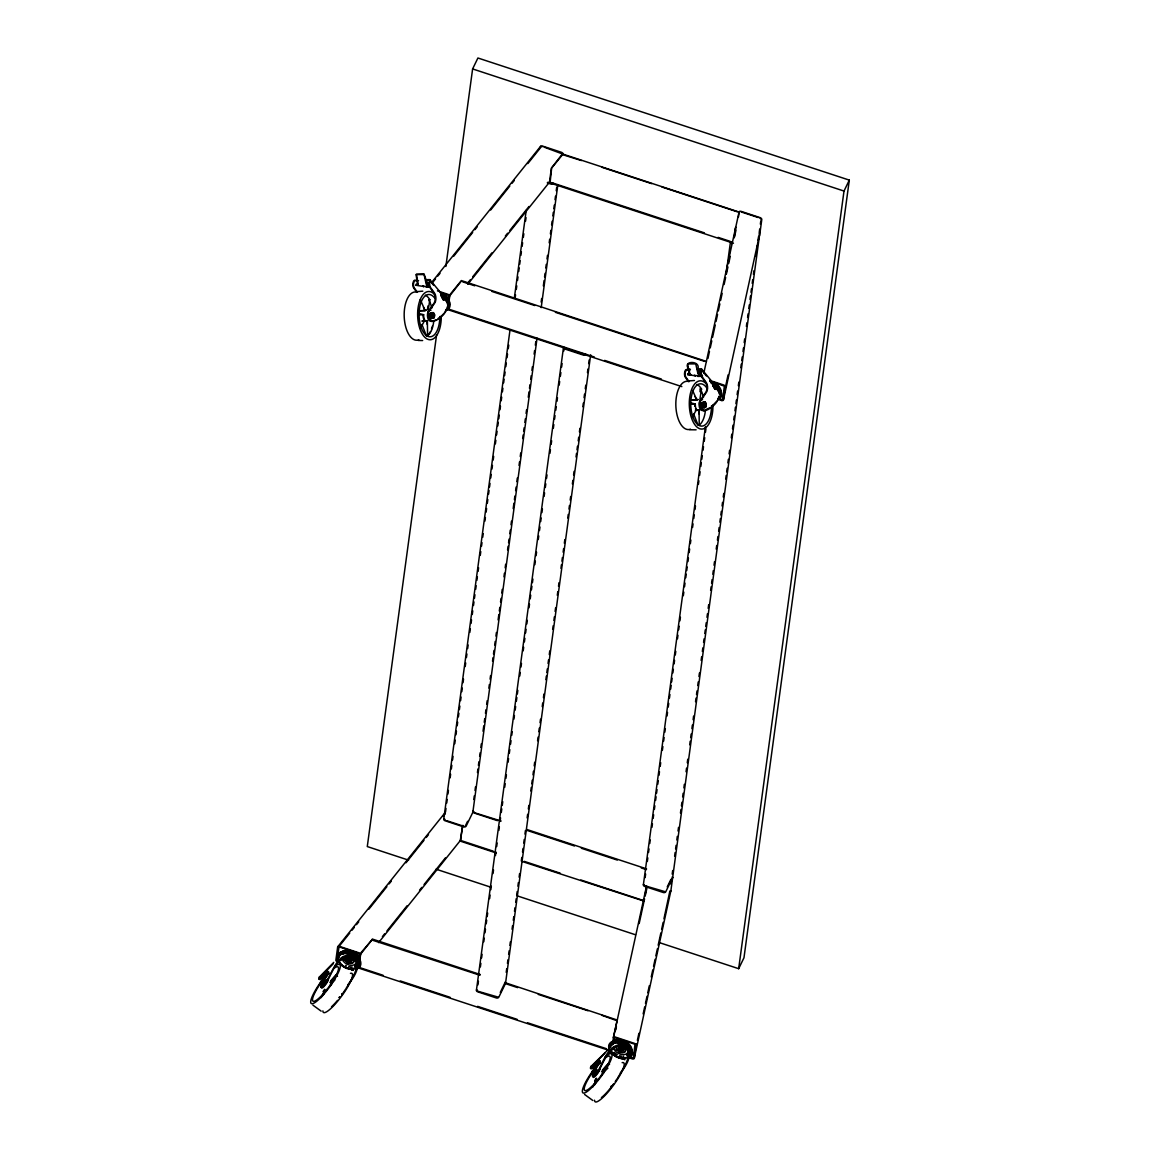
<?xml version="1.0" encoding="UTF-8"?>
<svg xmlns="http://www.w3.org/2000/svg" width="1160" height="1160" viewBox="0 0 1160 1160"><rect width="100%" height="100%" fill="white"/><g stroke="black" fill="none" stroke-linecap="round" stroke-linejoin="round"><path stroke-width="1.5" d="M473.091 812.551L472.685 811.478A1.987 1.479 7.7 0 1 472.772 812.449L466.146 826.109A1.987 1.479 7.7 0 1 463.623 826.862L445.048 820.758A1.987 1.479 7.7 0 1 443.86 818.786M733.453 243.252L549.405 182.743L551.391 168.113L562.426 153.946L544.141 147.146M761.033 219.269L760.003 218.124M322.175 977.749L325.481 980.997L322.089 985.159C317.144 981.722 326.902 977.952 321.929 980.838M322.683 984.361L324.974 981.679L324.235 982.172M595.5 1073.058L594.732 1073.594L595.211 1072.42M596.835 1070.448L593.76 1074.494L592.122 1072.681L594.978 1068.984L592.209 1072.58L593.413 1070.39M617.048 1020.756L601.721 1015.276M505.89 982.94L617.265 1020.06M706.469 361.456L461.39 280.575L450.123 294.423L448.369 304.268M609.246 1048.626L590.976 1066.46M593.862 1071.057L594.514 1069.462L592.905 1071.941L594.239 1069.839M423.661 286.215A2.175 1.058 88 0 1 423.037 286.389L416.034 285.273L416.092 284.301L418.339 284.214M695.333 375.536A2.175 1.058 88 0 1 694.71 375.724L687.706 374.608L687.764 373.622L690.011 373.549M426.967 283.91L429.214 283.837L429.157 284.809L426.909 284.896L426.242 280.589A2.175 1.058 88 0 0 426.14 279.937L424.009 273.905L416.411 274.209L417.165 278.907M698.639 373.245L700.886 373.172L700.828 374.143L698.581 374.216L697.914 369.91A2.175 1.058 88 0 0 697.812 369.271C701.351 359.948 680.949 360.383 689.171 369.576A2.175 1.073 88 0 1 689.286 370.214L689.635 373.114M371.925 940.02L479.921 975.241M372.331 939.528L361.108 952.534L359.411 961.06M562.687 154.686L581.45 160.559M477.282 990.104L477.369 990.857M427.503 309.502L427.924 305.95M700.002 391.703L700.408 388.136M644.322 901.175L522.159 861.503M337.632 947.126L335.878 960.088A2.001 1.276 25.9 0 0 336.212 961.06M432.695 314.998L432.883 316.433M436.61 334.732L367.285 846.568L408.552 860.14M445.861 266.481L472.613 68.933L477.92 58L849.308 180.119L743.981 957.754L738.673 968.687L659.576 942.688M358.657 960.799L359.063 953.462L339.039 946.879L336.951 961.06M447.615 304.021L448.615 295.481L440.814 292.508M443.772 819.033L509.921 330.6M514.3 298.279L526.22 210.293M445.527 811.986L446.005 808.404M446.745 803.01L447.224 799.414M447.949 794.034L448.441 790.438M450.138 777.867L450.631 774.285M451.356 768.891L451.849 765.31M452.574 759.916L453.067 756.32M454.763 743.748L455.257 740.167M455.982 734.773L456.46 731.191M457.2 725.798L457.678 722.202M458.417 716.822L458.896 713.226M459.389 709.63L459.867 706.048M460.607 700.654L461.086 697.073M461.81 691.679L462.303 688.083M463.028 682.703L463.522 679.107M465.218 666.536L465.711 662.954M466.436 657.561L466.929 653.964M467.654 648.585L468.147 644.989M469.843 632.417L470.337 628.836M471.061 623.442L471.54 619.861M472.279 614.466L472.758 610.87M473.498 605.491L473.976 601.895M474.469 598.299L474.947 594.717M475.687 589.323L476.165 585.742M476.89 580.348L477.384 576.752M478.108 571.372L478.601 567.776M480.298 555.205L480.791 551.624M481.516 546.229L482.009 542.634M482.734 537.254L483.212 533.658M484.923 521.087L485.402 517.505M486.141 512.111L486.62 508.515M487.36 503.135L487.838 499.539M488.577 494.16L489.056 490.564M489.549 486.968L490.027 483.387M490.752 477.992L491.245 474.411M491.971 469.017L492.463 465.421M493.188 460.041L493.682 456.446M495.378 443.874L495.871 440.292M496.596 434.899L497.089 431.302M497.814 425.923L498.292 422.327M498.786 418.731L499.278 415.149M500.003 409.755L500.482 406.174M501.221 400.78L501.7 397.184M502.439 391.804L502.918 388.209M503.643 382.829L504.136 379.233M504.629 375.637L505.108 372.055M505.833 366.661L506.325 363.065M507.05 357.686L507.543 354.09M508.268 348.711L508.762 345.114M515.083 298.424L515.562 294.843M516.301 289.449L516.78 285.853M517.505 280.474L517.998 276.877M518.723 271.498L519.216 267.902M519.695 264.306L520.188 260.724M520.913 255.331L521.405 251.735M522.13 246.355L522.624 242.759M523.348 237.38L523.841 233.783M525.538 221.212L526.031 217.616M462.274 827.138L460.592 840.42L493.232 851.164M473.787 799.486L474.28 795.89M475.005 790.511L475.484 786.915M477.441 772.545L477.92 768.964M478.413 765.368L478.891 761.772M479.631 756.392L480.11 752.796M480.834 747.417L481.327 743.821M483.024 731.25L483.763 725.855M484.242 722.274L484.735 718.678M485.46 713.298L485.953 709.702M486.678 704.308L487.171 700.727M488.867 688.155L489.346 684.559M490.086 679.18L490.564 675.584M492.522 661.214L493 657.633M493.493 654.037L493.971 650.441M494.711 645.062L495.189 641.465M495.914 636.072L496.408 632.49M498.104 619.918L498.843 614.524M499.322 610.943L499.815 607.347M500.54 601.967L501.033 598.371M501.758 592.977L502.236 589.396M503.947 576.824L504.426 573.228M505.165 567.849L505.644 564.253M507.587 549.884L508.08 546.288M508.573 542.706L509.051 539.11M509.776 533.73L510.269 530.135M510.995 524.74L511.488 521.159M513.184 508.587L513.923 503.193M514.402 499.612L514.895 496.016M515.62 490.622L516.113 487.04M516.838 481.647L517.316 478.065M519.027 465.493L519.506 461.897M520.245 456.503L520.724 452.922M522.667 438.552L523.16 434.957M523.639 431.375L524.132 427.779M524.856 422.399L525.35 418.803M526.074 413.409L526.567 409.828M528.264 397.257L528.989 391.863M529.482 388.281L529.975 384.685M530.7 379.291L531.178 375.709M531.918 370.315L532.397 366.734M534.108 354.162L534.586 350.567M535.326 345.173L535.804 341.591M541.154 302.079L541.648 298.497M543.344 285.925L544.069 280.531M544.562 276.95L545.055 273.354M545.78 267.96L546.259 264.379M546.998 258.985L547.476 255.388M549.188 242.831L549.666 239.236M550.405 233.841L550.884 230.26M551.609 224.866L552.102 221.27M552.827 215.89L553.32 212.294M553.798 208.713L554.291 205.117M555.016 199.723L555.51 196.142M556.235 190.748L556.727 187.166M472.86 812.203L537.065 338.14M541.198 307.618L557.742 185.513M476.441 990.104L563.514 347.26M477.949 984.869L478.442 981.273M480.385 966.904L480.878 963.322M481.603 957.928L482.096 954.332M483.792 941.76L484.271 938.179M485.01 932.785L485.489 929.204M486.228 923.809L486.707 920.213M487.2 916.632L487.678 913.036M489.622 898.666L490.114 895.085M490.839 889.691L491.333 886.095M493.029 873.538L493.522 869.942M495.465 855.572L495.958 851.991M496.683 846.597L497.161 843.001M498.873 830.43L499.351 826.848M500.09 821.454L500.569 817.872M501.309 812.479L501.787 808.883M502.28 805.301L502.759 801.705M504.701 787.336L505.195 783.754M505.92 778.36L506.412 774.764M508.109 762.207L508.602 758.611M509.327 753.217L509.82 749.635M510.545 744.241L511.038 740.645M511.763 735.266L512.241 731.67M513.952 719.098L514.431 715.517M515.171 710.123L515.649 706.541M516.389 701.148L516.867 697.551M517.36 693.97L517.838 690.374M519.782 676.004L520.274 672.423M521 667.029L521.492 663.433M523.189 650.861L523.682 647.28M524.407 641.886L524.9 638.304M525.625 632.91L526.103 629.314M526.843 623.935L527.322 620.339M529.033 607.767L529.511 604.186M530.25 598.792L530.729 595.196M531.454 589.816L531.947 586.221M532.44 582.639L532.918 579.043M534.861 564.673L535.354 561.077M536.079 555.698L536.572 552.102M538.269 539.53L538.762 535.949M539.487 530.555L539.98 526.973M540.705 521.579L541.183 517.984M541.923 512.604L542.401 509.008M544.112 496.436L544.591 492.855M545.33 487.461L545.809 483.865M546.534 478.486L547.027 474.889M549.941 453.342L550.434 449.747M551.159 444.367L551.652 440.771M553.349 428.2L553.842 424.618M554.567 419.224L555.046 415.628M555.785 410.248L556.264 406.652M557.003 401.273L557.481 397.677M559.192 385.105L559.671 381.524M560.396 376.13L560.889 372.534M561.614 367.154L562.107 363.558M563.803 350.987L564.297 347.406L565.065 348.435L584.945 354.351M506.224 972.356L506.702 968.76M507.442 963.38L507.921 959.784M508.646 954.404L509.138 950.808M509.863 945.429L510.357 941.833M512.053 929.261L512.546 925.665M513.271 920.286L513.764 916.69M514.489 911.31L514.982 907.714M515.707 902.32L516.186 898.739M516.678 895.143L517.172 891.547M517.897 886.167L518.375 882.571M519.115 877.192L519.593 873.596M521.304 861.024L521.783 857.428M522.522 852.049L523 848.453M523.726 843.073L524.218 839.478M524.943 834.098L525.437 830.502M527.133 817.931L527.626 814.335M528.351 808.955L528.844 805.359M530.787 790.989L531.265 787.408M531.759 783.812L532.237 780.216M532.976 774.837L533.455 771.24M534.195 765.861L534.673 762.265M537.587 740.718L538.08 737.122M538.805 731.742L539.298 728.146M540.024 722.752L540.516 719.171M542.213 706.6L542.706 703.003M543.431 697.624L543.924 694.028M545.867 679.659L546.346 676.077M546.838 672.481L547.317 668.885M548.057 663.505L548.535 659.909M549.274 654.53L549.753 650.934M552.667 629.387L553.16 625.791M553.885 620.411L554.378 616.815M555.103 611.422L555.596 607.84M557.293 595.268L557.786 591.673M558.511 586.293L558.99 582.697M560.947 568.327L561.425 564.746M561.918 561.15L562.397 557.554M563.136 552.174L563.615 548.578M564.34 543.184L564.833 539.603M567.747 518.056L568.24 514.46M568.965 509.08L569.458 505.485M570.183 500.09L570.676 496.509M572.373 483.938L572.866 480.341M573.591 474.962L574.07 471.366M576.027 456.997L576.505 453.415M576.999 449.819L577.477 446.223M578.216 440.843L578.695 437.248M579.42 431.853L579.913 428.272M582.827 406.725L583.321 403.129M584.046 397.735L584.538 394.153M585.264 388.76L585.757 385.178M587.453 372.607L587.932 369.01M588.671 363.631L589.149 360.035M505.542 983.274L590.658 354.786M612.509 1044.275L613.625 1036.504M613.48 1042.898L614.988 1037.562L634.955 1044.275L633.49 1058.094L628.865 1057.238M615.946 1029.775L616.38 1026.542M704.381 404.188L704.598 405.855L705.512 405.594M643.394 884.659L705.41 426.764M726.087 274.137L730.466 241.817A1.987 1.479 7.7 0 0 731.742 243.542M645.149 877.627L645.627 874.031M647.338 861.474L647.816 857.878M648.541 852.484L649.034 848.903M649.76 843.509L650.252 839.927M651.949 827.356L652.442 823.76M653.167 818.365L653.66 814.784M654.385 809.39L654.878 805.808M655.603 800.414L656.082 796.818M656.574 793.237L657.053 789.641M657.792 784.247L658.271 780.665M659.01 775.271L659.489 771.69M660.228 766.296L660.707 762.7M662.404 750.143L662.896 746.547M663.621 741.153L664.115 737.572M664.839 732.178L665.332 728.582M667.029 716.024L667.522 712.428M668.247 707.034L668.74 703.453M669.465 698.059L669.943 694.477M670.683 689.083L671.161 685.487M671.654 681.906L672.133 678.31M672.872 672.916L673.351 669.335M674.09 663.94L674.569 660.359M675.294 654.965L675.787 651.369M677.484 638.798L677.976 635.216M678.702 629.822L679.195 626.24M679.919 620.846L680.413 617.25M683.327 595.703L683.82 592.122M684.545 586.728L685.024 583.132M685.763 577.752L686.241 574.157M686.735 570.575L687.213 566.979M687.952 561.585L688.431 558.003M689.171 552.61L689.649 549.014M690.374 543.634L690.867 540.038M692.563 527.466L693.057 523.885M693.782 518.491L694.274 514.909M695 509.515L695.492 505.92M698.407 484.373L698.885 480.791M699.625 475.397L700.103 471.801M700.843 466.421L701.322 462.825M701.814 459.244L702.293 455.648M703.033 450.254L703.511 446.673M704.236 441.278L704.729 437.683M705.454 432.303L705.947 428.707M728.567 261.711L729.046 258.114M729.785 252.735L730.264 249.139M644.975 896.317L646.511 885.718M734.149 237.901L735.454 228.708M738.471 216.935L738.905 213.686M718.04 398.837L722.665 399.678L724.362 386.149L709.702 380.929M628.792 1057.746L632.229 1058.877A2.001 1.276 25.9 0 0 634.303 1058.21L636.042 1045.247A2.001 1.276 25.9 0 0 634.332 1043.333L615.452 1037.127A2.001 1.276 25.9 0 0 613.379 1037.794L613.596 1036.692M721.404 400.476A2.001 1.276 25.9 0 0 723.477 399.809L725.217 386.846A2.001 1.276 25.9 0 0 723.507 384.932L709.775 380.408M670.973 884.152L671.625 879.294M672.191 874.104L672.684 870.508M674.627 856.138L675.105 852.557M675.598 848.961L676.077 845.364M676.816 839.985L677.295 836.389M678.034 831.01L678.513 827.413M680.456 813.044L680.949 809.462M681.428 805.866L681.921 802.27M682.645 796.891L683.139 793.295M683.863 787.915L684.356 784.319M686.053 771.748L686.546 768.152M687.271 762.772L687.764 759.177M689.707 744.807L690.186 741.226M690.678 737.629L691.157 734.034M691.896 728.654L692.375 725.058M693.115 719.678L693.593 716.082M695.536 701.713L696.029 698.132M696.508 694.535L697 690.939M697.726 685.56L698.218 681.964M698.943 676.57L699.437 672.988M701.133 660.417L701.626 656.821M702.351 651.441L702.829 647.846M703.569 642.466L704.048 638.87M704.787 633.476L705.265 629.894M705.759 626.298L706.237 622.702M706.976 617.323L707.455 613.727M708.18 608.347L708.673 604.751M710.616 590.382L711.109 586.8M711.587 583.204L712.08 579.609M712.805 574.229L713.298 570.633M714.024 565.239L714.516 561.658M716.213 549.086L716.706 545.49M717.431 540.111L717.909 536.514M718.649 531.12L719.127 527.539M719.867 522.145L720.346 518.563M720.838 514.967L721.317 511.372M722.057 505.992L722.535 502.396M723.26 497.016L723.753 493.421M725.696 479.051L726.189 475.455M726.667 471.873L727.16 468.277M727.885 462.898L728.378 459.302M729.103 453.908L729.596 450.326M731.293 437.755L731.771 434.159M732.511 428.779L732.99 425.184M733.729 419.789L734.207 416.208M734.947 410.814L735.425 407.233M735.918 403.637L736.397 400.04M737.122 394.661L737.615 391.065M738.34 385.671L738.833 382.089M740.776 367.72L741.269 364.124M741.747 360.543L742.24 356.946M742.965 351.567L743.458 347.971M744.183 342.577L744.662 338.995M746.373 326.424L746.852 322.828M747.591 317.449L748.069 313.852M748.809 308.458L749.288 304.877M750.012 299.483L750.505 295.887M750.998 292.305L751.477 288.709M752.202 283.33L752.695 279.734M753.42 274.34L753.913 270.758M755.856 256.389L756.349 252.793M756.827 249.212L757.32 245.615M758.045 240.221L758.524 236.64M759.713 228.984L759.235 232.362M760.365 224.126L760.801 220.893M634.288 1058.21L670.857 890.88L759.553 234.987M723.463 399.809L760.032 232.478L761.786 219.515A2.001 1.276 25.9 0 0 760.061 217.616L741.197 211.395A2.001 1.276 25.9 0 0 739.123 212.062L562.426 153.946M738.673 968.687L844.002 191.052L849.308 180.119M339.952 954.462L343.563 951.229M428.257 309.821L429.852 299.715A21.184 10.353 88 0 0 425.358 295.205M699.915 399.156L701.524 389.035A21.184 10.353 88 0 0 697.015 384.525M735.382 228.955L735.672 227.548M613.582 1036.62L617.308 1019.611M449.863 295.669L461.1 281.401M360.688 954.071L371.925 939.803M610.87 1086.673L610.986 1086.238M432.738 315.012L433.825 314.751M735.6 227.896L735.745 227.026M613.741 1035.894L613.886 1035.024M338.111 959.088L338.038 959.856M703.772 373.332L739.152 211.599M707.933 358.498L709.471 351.465M710.239 347.942L711.79 340.895M712.559 337.371L715.256 325.046M716.024 321.523L717.562 314.476M718.33 310.952L719.867 303.906M720.635 300.382L722.173 293.335M724.101 284.534L725.638 277.486M726.407 273.963L727.943 266.916M728.726 263.392L730.264 256.345M734.497 236.974L736.034 229.926M722.709 399.548L728.088 374.897M613.77 1036.039L646.105 888.082M639.16 923.563L644.554 898.898M645.322 895.375L646.86 888.342M633.534 1057.964L636.608 1043.87M637.376 1040.346L638.913 1033.299M643.148 1013.927L644.699 1006.88M645.467 1003.356L647.005 996.309M647.773 992.786L649.31 985.739M651.238 976.938L652.775 969.89M653.544 966.367L655.081 959.32M655.85 955.796L657.401 948.764M658.169 945.24L660.852 932.901M661.62 929.378L663.172 922.345M663.94 918.821L669.885 890.981M594.442 1069.897L595.5 1068.534L596.922 1070.767M322.538 981.041L322.871 980.302L321.798 981.288M594.355 1073.681L597.125 1070.042L593.833 1067.084M429.07 286.68L423.936 286.259M701.568 374.796L702.51 375.941L695.594 375.579M432.767 314.882L434.492 314.795L434.159 317.637L431.099 318.406C429.012 316.433 429.751 311.59 433.42 312.649L434.492 314.795M324.002 983.782L325.25 981.433C323.857 974.864 318.072 987.29 322.611 981.215M705.497 405.608L705.599 404.637M448.891 304.326L448.427 300.019L445.208 296.017M432.767 318.348L431.694 316.201L432.027 313.345L433.42 312.649M702.032 402.738L701.698 405.579L702.757 407.726C706.44 408.784 707.165 403.941 705.091 401.969L702.032 402.738L705.091 401.969M704.424 407.667L703.366 405.522L703.699 402.679M321.914 981.171L321.465 982.491M592.905 1071.608L593.079 1070.869M444.599 819.033L445.324 820.207M731.293 241.817L732.003 243.005M504.76 983.129L500.279 992.394M644.221 884.659L644.438 885.558M631.04 1052.99C633.505 1046.334 625.486 1040.969 619.687 1040.303M320.58 984.057L323.742 980.331M323.075 983.941L323.103 983.491M323.712 984.173L325.25 982.998M341.91 994.555L342.388 993.583L341.794 994.802M592.252 1073.377L595.413 1069.665M596.632 1071.318L596.197 1072.159M631.504 1053.207C635.202 1043.173 616.569 1034.184 611.117 1043.464M445.048 311.953L445.454 310.938M359.513 963.249C361.442 956.681 353.713 951.664 348.014 950.968M432.767 314.592A1.581 0.768 87.9 0 1 434.115 314.795A1.581 0.768 87.9 0 1 433.42 317.057A1.581 0.768 87.9 0 1 432.767 314.592L432.941 314.433M704.439 403.926A1.581 0.768 87.9 0 1 705.773 404.115A1.581 0.768 87.9 0 1 705.091 406.391A1.581 0.768 87.9 0 1 704.439 403.926L704.511 403.825M324.133 984.173C330.267 979.649 336.052 951.939 350.712 955.709A11.179 8.265 22.6 0 1 356.265 959.769C361.47 969.513 350.639 980.461 346.086 988.407M465.407 825.862L467.611 821.309M667.232 886.951L670.915 879.353M595.79 1073.507L596.53 1073.478M323.089 995.425L325.423 990.756M594.761 1084.759L597.096 1080.091M321.784 996.382L324.93 990.307A5.539 1.16 -53.8 0 0 326.989 989.451M593.456 1085.716L596.602 1079.627A5.539 1.16 -53.8 0 0 598.661 1078.785M420.5 328.106L424.85 320.189A5.539 2.712 88 0 1 423.647 314.723L418.47 313.36M323.843 980.403L327.221 974.255A5.945 1.232 -53.8 0 0 325.887 972.645L320.262 978.199A3.958 0.826 -53.8 0 1 318.927 978.068L319.232 977.285A1.581 0.957 45.4 0 1 320.841 977.256M326.09 977.735L327.787 974.661M692.172 417.44L696.522 409.524A5.539 2.712 88 0 1 695.318 404.057L690.142 402.694M595.515 1069.723L598.893 1063.59A5.945 1.232 -53.8 0 0 597.559 1061.98L591.933 1067.519A3.958 0.826 -53.8 0 1 590.585 1067.389L590.889 1066.606A1.581 0.957 45.4 0 1 592.296 1066.431M612.973 1084.861L613.567 1083.889M355.671 965.758L354.743 966.367L356.642 964.526M350.03 981.635C354.989 974.53 362.486 959.146 349.464 955.941C337.024 957.174 331.76 973.24 326.511 982.854A5.945 1.232 -53.8 0 1 324.727 984.738L322.494 986.754A3.958 0.826 -53.8 0 1 321.871 985.42M325.351 980.302L324.365 981.36M320.972 981.94L321.683 980.91M324.249 983.956L324.916 983.028M596.762 1072.565L596.805 1071.579M339.459 954.129C344.825 945.154 362.297 953.273 360.165 963.032M552.377 183.149L547.578 182.352M664.926 891.634L644.583 885.674M720.085 394.661C722.752 389.035 716.213 383.815 711.327 382.438M462.869 825.326L460.158 841.087L496.349 853.02M347.855 984.913L349.305 982.723M620.252 1073.145C625.486 1065.779 635.173 1049.075 621.136 1045.276C608.681 1046.508 603.432 1062.56 598.168 1072.173A5.945 1.232 -53.8 0 1 596.399 1074.073L594.152 1076.089A3.958 0.826 -53.8 0 1 593.543 1074.755M716.706 401.287L711.703 406.435M337.763 959.885L337.589 959.044M596.892 1073.029C602.881 1063.299 608.26 1042.912 622.369 1045.044A11.179 8.265 22.6 0 1 627.937 1049.104C633.142 1058.848 622.311 1069.781 617.758 1077.727M449.413 304.471C450.863 298.714 444.816 294.219 439.988 292.581M721.071 393.805C722.535 387.425 715.459 382.699 709.992 381.466M324.669 989.32L323.046 991.597L324.133 992.38A21.184 4.408 -53.8 0 0 321.204 997.6M592.876 1086.935A21.184 4.408 -53.8 0 1 595.79 1081.715L594.717 1080.917L596.341 1078.655M322.19 981.722L321.378 982.491M431.476 282.692L540.603 146.334M432.173 283.098L435.536 278.879M437.798 276.065L440.046 273.267M453.546 256.389L472.671 232.493M474.918 229.68L477.166 226.867M490.665 210.004L509.791 186.107M512.038 183.294L514.3 180.481M527.8 163.603L541.299 146.74L542.43 146.581M468.22 282.416L470.467 279.603M472.729 276.79L491.854 252.894M505.354 236.031L507.601 233.218M509.849 230.405L528.975 206.509M467.784 284.229L549.913 181.612M337.806 946.719L444.686 813.174M338.488 947.126L349.74 933.075M351.988 930.262L354.25 927.449M356.497 924.636L358.744 921.823M368.865 909.179L386.875 886.675M389.122 883.862L391.37 881.063M406 862.779L423.995 840.289M426.242 837.477L428.489 834.663M443.12 816.393L445.367 813.581M322.204 978.039L326.395 972.486M382.423 936.598L384.671 933.785M386.918 930.972L407.174 905.67M419.543 890.213L421.805 887.4M424.052 884.587L445.425 857.878M378.61 942.63L460.738 840.014M593.876 1067.374L598.531 1061.328M612.712 1085.223L611.9 1086.137L612.799 1085.035M433.521 316.752L433.811 314.737M602.866 1071.159L604.954 1068.607M322.089 985.159L322.306 984.434M325.25 981.433L324.321 981.838M329.875 982.549L336.762 974.342A21.184 4.408 -53.8 0 0 330.774 980.794M593.76 1074.494L593.978 1073.754M601.547 1071.869L608.434 1063.662L609.522 1064.459M550.188 181.714L551.652 168.055L562.687 154.469M448.528 309.169L447.702 309.125A2.001 1.276 25.9 0 1 445.976 309.894A12.02 7.699 25.9 0 0 449.007 302.688A12.02 7.699 25.9 0 0 440.626 294.742M444.265 313.113L441.742 315.723M627.342 1055.092L628.038 1054.31L626.878 1055.397M323.829 983.723L323.06 984.26M596.762 1072.144L597.53 1071.709A5.945 1.232 -53.8 0 1 595.834 1073.653L593.601 1075.668A3.958 0.826 -53.8 0 1 592.992 1074.334M497.988 997.078L477.804 991.22M319.305 977.126L333.746 962.394M319.856 977.576L333.123 963.916M591.513 1066.895L604.78 1053.251M446.745 309.227L446.107 309.372M473.251 812.348L501.163 821.048M593.413 1070.376L593.978 1069.824L592.006 1071.68M334.385 979.489L331.702 981.795A5.539 1.16 -53.8 0 1 330.165 985.449M607.39 1067.678L603.374 1071.115A5.539 1.16 -53.8 0 1 601.837 1074.784M431.099 318.406L434.159 317.637M702.757 407.726L705.816 406.971M334.892 980.011L332.209 982.244A5.539 1.16 -53.8 0 1 331.601 984.13M603.867 1071.579L607.898 1068.229M320.349 982.346L322.77 980.446M339.286 997.252L339.981 997.02L339.039 997.542M325.423 982.491L325.858 982.375A5.945 1.232 -53.8 0 1 324.176 984.332L321.929 986.348A3.958 0.826 -53.8 0 1 321.32 985.014M438.103 318.521L440.046 317.115M709.775 407.856L703.178 410.785A5.945 2.9 88 0 1 701.858 409.378L700.263 406.551A3.958 1.929 88 0 1 700.321 400.374L705.86 392.254A5.945 2.9 88 0 0 705.628 382.51L701.524 376.797A3.958 1.929 88 0 1 700.915 371.287L701.118 369.59L697.276 369.634M435.986 319.899L431.52 321.45A5.945 2.9 88 0 1 430.186 320.044L428.605 317.216A3.958 1.929 88 0 1 428.649 311.039L434.188 302.919A5.945 2.9 88 0 0 433.956 293.19L429.867 287.477A3.958 1.929 88 0 1 429.243 281.952L429.447 280.256L425.604 280.314M717.533 400.229C716.923 403.26 708.905 410.858 703.801 410.756A5.945 2.9 88 0 1 702.481 409.364L700.886 406.522A3.958 1.929 88 0 1 700.93 400.345L706.484 392.225A5.945 2.9 88 0 0 706.251 382.495L702.148 376.783A3.958 1.929 88 0 1 701.539 371.258L701.887 370.185A1.581 1.117 -35.7 0 0 700.915 368.938L697.421 369.054M351.813 969.89L352.857 969.876L351.799 970.152M623.486 1059.225L624.529 1059.196L622.862 1058.746A10.57 6.786 25.9 0 1 610.436 1050.714M433.536 316.709L432.782 316.042M594.514 1069.085L592.485 1070.897M704.816 403.578L705.613 404.637M356.801 968.295A2.001 1.276 25.9 0 0 358.541 967.541L358.875 968.034M446.122 310.764C444.106 314.896 437.683 321.117 432.129 321.436A5.945 2.9 88 0 1 430.81 320.029L429.214 317.202A3.958 1.929 88 0 1 429.272 311.025L434.811 302.89A5.945 2.9 88 0 0 434.579 293.161L430.476 287.448A3.958 1.929 88 0 1 429.867 281.938L430.215 280.851A1.581 1.117 -35.7 0 0 429.243 279.603L425.749 279.734M322.958 979.736L320.812 981.563M616.612 1040.273L613.016 1041.709L611.392 1044.899M416.44 291.653L422.791 291.174M688.112 380.988L694.448 380.495M352.103 967.019L352.002 967.019A8.7 5.582 25.9 0 1 350.494 966.976M418.542 280.56L414.758 280.735L413.743 282.504A3.958 1.929 88 0 0 414.352 288.013L417.44 292.305M416.034 285.273L418.282 285.2A2.175 1.058 88 0 1 417.353 283.33L416.092 274.587L424.052 274.558L425.981 283.025A2.175 1.058 88 0 0 426.909 284.896M426.039 287.086L429.49 286.969M429.852 299.715L428.663 299.758A21.184 10.353 88 0 1 431.796 308.082M418.035 310.764L424.763 310.532L423.487 307.284M426.59 310.257A5.539 2.712 88 0 0 425.125 310.648L418.397 310.894A5.539 2.712 88 0 0 418.021 311.315M430.36 313.403L432.027 313.345M418.601 314.911L423.647 314.723M430.026 316.26L431.694 316.201M421.993 321.001L427.025 320.827L427.199 324.438M422.341 321.132L427.387 320.957L427.576 335.776L426.387 335.82L421.935 324.438M690.432 369.3L686.938 369.431A1.581 1.117 -35.6 0 0 685.139 370.765L684.791 371.852A3.958 1.929 88 0 0 685.4 377.363L688.489 381.654M690.214 369.895L686.43 370.055L685.415 371.824A3.958 1.929 88 0 0 686.024 377.348L689.098 381.625M687.706 374.608L689.953 374.521A2.175 1.058 88 0 1 689.025 372.65L687.75 363.921L695.725 363.892L697.653 372.36A2.175 1.058 88 0 0 698.581 374.216M697.711 376.42L701.162 376.289M700.336 389.078L701.524 389.035M691.389 400.04L696.435 399.852A5.539 2.712 88 0 1 697.726 399.605M690.07 400.214L696.783 399.983A5.539 2.712 88 0 1 698.262 399.576M690.273 404.231L695.318 404.057M704.482 404.173L706.15 404.115M701.698 405.579L703.366 405.522M695.333 410.277L698.697 410.161L698.871 413.757M695.696 410.393L699.059 410.277A5.539 2.712 88 0 0 699.495 409.842M705.367 410.843A21.184 10.353 88 0 1 699.248 425.111L698.044 425.154L693.607 413.772M696.116 429.824L689.765 429.765M418.093 340.431L422.646 340.547M447.833 309.662L681.848 386.613M358.657 968.078L608.159 1050.119M621.992 1058.5L618.744 1057.833L622.456 1058.703M624.036 1059.356L624.82 1059.762M352.292 969.659L351.233 969.412A10.57 6.786 25.9 0 1 338.763 961.393M348.711 966.642L348.812 966.671A8.7 5.582 25.9 0 0 349.653 966.86M619.6 1055.731L620.484 1055.991A8.7 5.582 25.9 0 0 621.325 1056.18M614.466 1055.397L618.077 1057.412M472.613 68.933L844.002 191.052M741.124 211.917L758.278 217.558M602.011 167.315L651.673 183.643M661.954 187.021L737.311 211.801M551.478 182.584L704.395 232.87M718.141 237.38L730.162 241.338M547.317 182.903L550.696 184.019A1.987 1.479 7.7 0 0 553.204 183.251M462.753 281.865L474.759 285.81M491.912 291.45L534.789 305.544M555.379 312.315L704.613 361.383M437.45 290.87L447.745 294.248A2.001 1.276 25.9 0 1 449.471 296.177M448.18 308.951L594.326 357.005M604.635 360.397L661.374 379.045M717.967 399.345L721.404 400.476M526.828 829.487L646.57 868.869M475.15 813.334L497.423 820.657M526.538 830.227L574.49 845.988M581.334 848.25L617.308 860.067M641.277 867.956L646.424 869.652M447.006 820.772L463.884 826.312M524.16 861.329L560.236 873.19M580.855 879.976L642.712 900.305M436.059 869.188L491.086 887.284M516.867 895.752L635.506 934.771M372.287 939.034L480.182 974.487M505.659 983.694L517.664 987.638M538.255 994.41L587.99 1010.766M360.731 967.918L383.075 975.27M400.272 980.925L450.123 997.324M477.63 1006.358L517.172 1019.364M527.495 1022.758L606.578 1048.756M687.764 373.622L691.113 374.738M623.746 1058.906L624.529 1059.196M352.075 969.571L352.857 969.876M622.093 1044.681L622.151 1044.696A8.7 5.582 25.9 0 1 626.125 1047.248M350.421 955.347L350.479 955.361A8.7 5.582 25.9 0 1 351.219 955.709M615.206 1056.093L616.917 1057.064M343.534 966.759L350.784 969.368L342.794 966.077M440.771 293.451L444.295 295.38M592.18 1066.881L595.124 1069.042M592.832 1100.492L584.582 1094.46M321.161 1011.158L312.924 1005.14M598.56 1061.531L600.532 1062.981M593.775 1072.086L595.298 1073.188M595.936 1080.076L597.023 1080.873M337.517 976.256L336.429 975.473A21.184 4.408 -53.8 0 0 332.34 979.866M326.888 972.196L328.86 973.646M320.61 977.634L323.451 979.707M322.118 982.752L323.625 983.854M320.682 982.926L322.19 984.028M353.162 970.427L352.292 969.789M562.962 153.642L563.093 154.178A2.001 1.276 25.9 0 0 561.382 152.279L542.503 146.059A2.001 1.276 25.9 0 0 540.429 146.74M473.787 812.043L473.918 812.594A2.001 1.276 25.9 0 0 472.83 810.97M610.32 1050.873L612.277 1053.671M713.98 387.686L715.256 389.368L714.386 388.238M713.096 385.801L715.648 389.165L714.995 388.122M441.423 296.481L443.99 299.831L443.323 298.787M616.076 1049.655L616.583 1050.104M626.139 1047.248L628.024 1049.713M614.249 1052.323L614.8 1052.874A8.7 5.582 25.9 0 0 617.323 1054.716M354.467 957.928L355.525 959.088M609.261 1048.364L609.551 1048.756A12.02 7.699 25.9 0 1 622.775 1042.332A12.02 7.699 25.9 0 1 629.837 1056.919M355.989 956.695L356.367 957.217M442.511 298.54L443.584 300.048L442.714 298.903M612.929 1054.121L613.64 1054.947M701.713 369.199L711.124 380.552M701.191 369.649L706.44 375.971M698.407 370.185L700.538 372.766M698.247 370.794L701.22 374.39M694.477 375.042L695.434 376.188M430.041 279.879L439.451 291.218M429.591 280.401L433.724 285.375M426.575 281.474L429.548 285.055M422.82 285.723L423.762 286.868M343.621 959.32L344.418 960.335M416.817 292.32L413.743 288.043A3.958 1.929 88 0 1 413.134 282.518L413.467 281.445A1.581 1.117 -35.6 0 1 415.265 280.096M418.137 284.07L417.614 280.894A2.175 1.073 88 0 0 417.513 280.242M714.574 388.31L715.256 389.368M442.902 298.976L443.584 300.048M355.946 959.683L356.352 960.379A8.7 5.582 25.9 0 1 356.613 961.002M628.038 1046.552L628.618 1047.596M337.806 959.277L337.879 959.421A12.02 7.699 25.9 0 1 351.958 953.361A12.02 7.699 25.9 0 1 357.062 968.266M714.821 387.411L715.241 388.194M443.149 298.091L443.57 298.874M610.653 1051.236L611.16 1052.294M692.65 390.5L696.783 399.983M420.297 299.584L425.125 310.648M703.758 403.114L703.424 402.027M432.086 313.78L431.752 312.707M695.159 396.604L696.435 399.852M704.091 406.29L704.149 407.029M432.419 316.955L432.491 317.695M699.059 410.277L699.248 425.111M441.162 294.915A8.309 5.336 25.9 0 1 446.832 300.715M441.365 296.162A7.41 4.756 25.9 0 1 444.454 298.599M441.452 294.654A12.673 8.12 25.9 0 1 446.353 310.445M441.206 295.336A8.454 5.423 25.9 0 1 446.934 302.18M442.149 294.495A9.628 6.177 25.9 0 1 443.483 295.263M444.7 296.162A9.628 6.177 25.9 0 1 447.905 300.44M429.722 316.883A1.581 0.768 88 0 1 429.432 316.201M442.047 297.961A7.598 4.872 25.9 0 1 443.12 298.801M441.438 296.394A10.687 6.859 25.9 0 1 447.977 304.123M448.021 305.486A10.687 6.859 25.9 0 1 447.078 307.82M442.815 297.961A10.57 6.786 25.9 0 1 446.571 301.788M447.267 303.195A10.57 6.786 25.9 0 1 447.629 304.601M447.673 305.935A10.57 6.786 25.9 0 1 447.368 307.168M431.825 317.361A2.291 1.117 88 0 1 430.316 317.144A2.291 1.117 88 0 1 430.2 314.055A2.291 1.117 88 0 1 431.694 313.707M430.925 317.13A1.624 0.797 88 0 1 430.287 315.447A1.624 0.797 88 0 1 430.954 313.954A1.581 0.768 88 0 0 430.316 315.447A1.581 0.768 88 0 0 430.925 317.101M418.818 339.808A24.157 11.803 88 0 1 404.26 317.84A24.157 11.803 88 0 1 415.831 291.972M441.25 315.723A24.157 11.803 88 0 1 428.084 339.416A24.157 11.803 88 0 1 418.093 307.661A24.157 11.803 88 0 1 434.565 294.466M439.814 316.535A21.184 10.353 88 0 1 427.489 336.168A21.184 10.353 88 0 1 419.862 306.486A21.184 10.353 88 0 1 435.232 298.743M433.709 321.508A21.184 10.353 88 0 1 427.576 335.776M431.302 320.711A5.539 2.712 88 0 1 427.431 315.723A5.539 2.712 88 0 1 430.911 310.387M432.375 326.149A21.184 10.353 88 0 1 431.505 329.005M430.433 331.528A21.184 10.353 88 0 1 429.157 333.63M424.168 319.971A5.539 2.712 88 0 1 423.835 319.333M423.56 318.594A5.539 2.712 88 0 1 423.096 315.129M425.184 310.3A5.539 2.712 88 0 1 426.053 310.271M712.835 384.25A8.309 5.336 25.9 0 1 718.504 390.05M713.038 385.497A7.41 4.756 25.9 0 1 716.822 388.89M711.385 383.25A12.673 8.12 25.9 0 1 721.128 391.674A12.673 8.12 25.9 0 1 718.025 399.765M712.298 384.061A12.02 7.699 25.9 0 1 720.679 392.007A12.02 7.699 25.9 0 1 717.663 399.301M712.878 384.671A8.454 5.423 25.9 0 1 718.591 391.514M710.949 382.699A9.628 6.177 25.9 0 1 719.577 389.774M701.887 375.303A2.175 1.058 88 0 1 701.264 375.492M713.11 385.729A10.687 6.859 25.9 0 1 719.649 393.458M719.374 396.053A10.687 6.859 25.9 0 1 718.736 397.155M712.82 386.28A10.57 6.786 25.9 0 1 714.487 387.28M715.966 388.455A10.57 6.786 25.9 0 1 718.228 391.123M718.924 392.529A10.57 6.786 25.9 0 1 719.301 393.936M719.04 396.502A10.57 6.786 25.9 0 1 718.402 397.575M703.496 406.696A2.291 1.117 88 0 1 701.988 406.478A2.291 1.117 88 0 1 701.872 403.39A2.291 1.117 88 0 1 703.366 403.027M690.49 429.142A24.157 11.803 88 0 1 675.917 407.174A24.157 11.803 88 0 1 687.503 381.307M712.922 405.058A24.157 11.803 88 0 1 699.755 428.736A24.157 11.803 88 0 1 689.75 396.981A24.157 11.803 88 0 1 706.237 383.786M711.486 405.87A21.184 10.353 88 0 1 699.161 425.488A21.184 10.353 88 0 1 691.534 395.821A21.184 10.353 88 0 1 706.904 388.063M701.582 391.529A21.184 10.353 88 0 1 703.467 397.416M702.975 410.046A5.539 2.712 88 0 1 699.103 405.058A5.539 2.712 88 0 1 702.583 399.721M695.84 409.291A5.539 2.712 88 0 1 695.507 408.653M694.869 406.247A5.539 2.712 88 0 1 694.767 404.463M352.176 959.131A2.378 1.522 25.9 0 1 348.971 958.899A2.378 1.522 25.9 0 1 348.435 956.405M343.433 953.476A8.309 5.336 25.9 0 1 344.317 952.896M349.45 952.49A8.309 5.336 25.9 0 1 353.64 954.216M355.902 956.101A8.309 5.336 25.9 0 1 357.352 958.261M348.681 959.726A2.972 1.899 25.9 0 0 352.669 959.566A2.972 1.899 25.9 0 0 350.32 956.347A4.944 3.175 25.9 0 1 352.002 957.203M348.261 959.407A2.972 1.899 25.9 0 1 347.318 956.986A2.972 1.899 25.9 0 1 349.798 956.202M348.363 963.249A7.41 4.756 25.9 0 1 347.13 962.655M346.26 953.418A7.41 4.756 25.9 0 1 356.106 958.189M337.603 960.234A12.673 8.12 25.9 0 1 344.332 951.302A12.673 8.12 25.9 0 1 359.571 959.32A12.673 8.12 25.9 0 1 355.119 969.441M343.113 953.81A8.454 5.423 25.9 0 1 343.998 953.23M346.289 952.606A8.454 5.423 25.9 0 1 357.541 959.392M341.548 953.694A9.628 6.177 25.9 0 1 343.026 952.273M352.263 952.548A9.628 6.177 25.9 0 1 358.657 962.466M353.684 959.03A4.944 3.175 25.9 0 1 352.075 962.843A4.944 3.175 25.9 0 1 346.043 960.77A4.944 3.175 25.9 0 1 345.81 956.318M346.405 956.029A4.944 3.175 25.9 0 1 349.566 956.029M352.683 957.768A4.944 3.175 25.9 0 1 353.249 958.378M356.149 960.364A7.598 4.872 25.9 0 1 349.726 965.149A7.598 4.872 25.9 0 1 342.113 957.406M355.032 958.348A7.598 4.872 25.9 0 1 355.7 959.349M346.376 965.772A8.7 5.582 25.9 0 1 345.651 965.395M340.982 960.48A8.7 5.582 25.9 0 1 340.779 959.871M340.649 959.233A8.7 5.582 25.9 0 1 340.605 958.61M351.944 956.087A8.7 5.582 25.9 0 1 353.278 956.942M356.961 962.235A8.7 5.582 25.9 0 1 357.005 962.858M358.802 964.178A10.687 6.859 25.9 0 1 356.7 967.309M355.41 967.947A10.687 6.859 25.9 0 1 350.421 968.339M338.793 957.29A10.687 6.859 25.9 0 1 339.169 956.072M339.88 955.013A10.687 6.859 25.9 0 1 343.693 953.129M345.375 952.998A10.687 6.859 25.9 0 1 352.654 955.013M354.293 956.058A10.687 6.859 25.9 0 1 358.846 962.843M358.454 964.627A10.57 6.786 25.9 0 1 349.247 968.586A10.57 6.786 25.9 0 1 338.923 960.523M338.662 957.827A10.57 6.786 25.9 0 1 339.039 956.623M339.75 955.579A10.57 6.786 25.9 0 1 340.75 954.723M342.012 954.1A10.57 6.786 25.9 0 1 348.783 954.086M352.364 955.564A10.57 6.786 25.9 0 1 353.988 956.609M355.438 957.812A10.57 6.786 25.9 0 1 358.498 963.308M328.164 973.921A5.945 1.232 -53.8 0 0 326.453 973.052L320.827 978.605A3.958 0.826 -53.8 0 1 319.478 978.474M335.399 965.961A24.157 5.032 -53.8 0 1 332.876 982.23A24.157 5.032 -53.8 0 1 310.996 1003.255A24.157 5.032 -53.8 0 1 327.265 973.791M350.465 973.341A24.157 5.032 -53.8 0 1 341.591 996.164A24.157 5.032 -53.8 0 1 322.886 1010.867M334.269 968.136A21.184 4.408 -53.8 0 1 333.732 979.678A21.184 4.408 -53.8 0 1 314.345 1001.239A21.184 4.408 -53.8 0 1 320.58 983.346M324.64 977.909A21.184 4.408 -53.8 0 1 328.802 973.11M327.816 979.083A5.539 1.16 -53.8 0 1 326.873 982.708A5.539 1.16 -53.8 0 1 322.32 987.928A5.539 1.16 -53.8 0 1 322.422 985.26M326.482 979.997A5.539 1.16 -53.8 0 1 327.004 979.547M345.375 989.494A21.184 4.408 -53.8 0 1 341.649 995.034M337.531 1000.369A21.184 4.408 -53.8 0 1 331.513 1006.779M331.252 984.782A5.539 1.16 -53.8 0 1 330.846 985.492M326.366 990.712A5.539 1.16 -53.8 0 1 325.728 990.973M623.616 1048.655A2.378 1.522 25.9 0 1 620.47 1048.103A2.378 1.522 25.9 0 1 620.107 1045.726M621.122 1041.811A8.309 5.336 25.9 0 1 625.312 1043.551M626.516 1044.435A8.309 5.336 25.9 0 1 629.024 1047.596M629.387 1048.698A8.309 5.336 25.9 0 1 629.488 1049.771M624.428 1048.002A2.972 1.899 25.9 0 1 621.861 1049.669M621.339 1049.524A2.972 1.899 25.9 0 1 618.875 1047.016A2.972 1.899 25.9 0 1 620.962 1045.465M623.399 1046.465A2.972 1.899 25.9 0 0 621.977 1045.682A4.944 3.175 25.9 0 1 623.674 1046.537M620.02 1052.569A7.41 4.756 25.9 0 1 618.788 1051.975M617.917 1042.738A7.41 4.756 25.9 0 1 628.212 1048.495M609.275 1049.553A12.673 8.12 25.9 0 1 615.452 1040.665A12.673 8.12 25.9 0 1 630.649 1047.755A12.673 8.12 25.9 0 1 628.241 1058.413M614.785 1043.13A8.454 5.423 25.9 0 1 615.67 1042.55M617.961 1041.927A8.454 5.423 25.9 0 1 626.096 1044.551A8.454 5.423 25.9 0 1 629.358 1050.801M612.596 1044.913A9.628 6.177 25.9 0 1 614.698 1041.608M623.935 1041.883A9.628 6.177 25.9 0 1 626.603 1043.42M627.749 1044.377A9.628 6.177 25.9 0 1 630.329 1051.801M625.356 1048.364A4.944 3.175 25.9 0 1 622.441 1052.265A4.944 3.175 25.9 0 1 616.511 1047.929A4.944 3.175 25.9 0 1 621.238 1045.348M624.355 1047.103A4.944 3.175 25.9 0 1 624.921 1047.712M627.821 1049.684A7.598 4.872 25.9 0 1 621.398 1054.484A7.598 4.872 25.9 0 1 613.77 1046.74M622.369 1044.507A7.598 4.872 25.9 0 1 623.63 1045.116M623.674 1056.354A8.7 5.582 25.9 0 1 622.934 1056.354M612.654 1049.814A8.7 5.582 25.9 0 1 612.451 1049.206M612.321 1048.567A8.7 5.582 25.9 0 1 612.262 1047.944M628.285 1050.322A8.7 5.582 25.9 0 1 628.488 1050.931M628.618 1051.569A8.7 5.582 25.9 0 1 628.662 1052.192M627.082 1057.267A10.687 6.859 25.9 0 1 625.573 1057.659M623.891 1057.804A10.687 6.859 25.9 0 1 618.396 1056.644M614.974 1054.73A10.687 6.859 25.9 0 1 612.291 1052.192M610.464 1046.624A10.687 6.859 25.9 0 1 621.63 1043.13A10.687 6.859 25.9 0 1 630.475 1053.497M630.083 1054.716A10.687 6.859 25.9 0 1 629.372 1055.774M628.038 1057.05A10.57 6.786 25.9 0 1 618.178 1057.064A10.57 6.786 25.9 0 1 610.595 1049.858M610.334 1047.146A10.57 6.786 25.9 0 1 620.455 1043.42M622.282 1044.043A10.57 6.786 25.9 0 1 629.865 1051.25M629.75 1055.165A10.57 6.786 25.9 0 1 629.039 1056.209M600.314 1062.023A5.945 1.232 -53.8 0 1 599.836 1063.256M600.358 1061.269A5.945 1.232 -53.8 0 0 598.125 1062.386L592.499 1067.939A3.958 0.826 -53.8 0 1 591.15 1067.809M605.274 1056.702A24.157 5.032 -53.8 0 1 605.824 1069.578A24.157 5.032 -53.8 0 1 582.827 1092.793A24.157 5.032 -53.8 0 1 598.923 1063.111M622.137 1062.661A24.157 5.032 -53.8 0 1 613.263 1085.499A24.157 5.032 -53.8 0 1 594.558 1100.202M605.94 1057.456A21.184 4.408 -53.8 0 1 603.055 1072.667A21.184 4.408 -53.8 0 1 584.263 1089.776A21.184 4.408 -53.8 0 1 600.474 1062.429M594.717 1080.917A21.184 4.408 -53.8 0 1 596.457 1078.191M602.446 1070.129A21.184 4.408 -53.8 0 1 608.434 1063.662M599.764 1068.404A5.539 1.16 -53.8 0 1 598.183 1072.594A5.539 1.16 -53.8 0 1 593.862 1077.321A5.539 1.16 -53.8 0 1 594.094 1074.595M617.033 1078.814A21.184 4.408 -53.8 0 1 615.25 1081.584M611.276 1087.094A21.184 4.408 -53.8 0 1 601.431 1097.592M603.997 1069.187A21.184 4.408 -53.8 0 1 608.101 1064.793M603.751 1072.333A5.539 1.16 -53.8 0 1 603.273 1073.449M598.038 1080.047A5.539 1.16 -53.8 0 1 597.4 1080.308M759.307 233.972A1.987 1.479 7.7 0 1 759.466 235.233M643.481 884.413A1.987 1.479 7.7 0 0 644.67 886.399L663.245 892.504A1.987 1.479 7.7 0 0 665.767 891.75L672.394 878.091A1.987 1.479 7.7 0 0 672.235 876.815A2.001 1.276 25.9 0 1 672.611 877.932M670.857 890.894A2.001 1.276 25.9 0 1 670.045 891.648M360.296 954.579A2.001 1.276 25.9 0 0 358.57 952.664L339.692 946.444A2.001 1.276 25.9 0 0 337.618 947.126M563.485 347.507A1.987 1.479 7.7 0 0 564.789 348.986L583.364 355.09A1.987 1.479 7.7 0 0 585.887 354.337M505.093 982.041A1.987 1.479 7.7 0 1 505.455 983.52L498.814 997.18A1.987 1.479 7.7 0 1 496.291 997.948L477.732 991.829A1.987 1.479 7.7 0 1 476.528 989.857M760.032 232.478A2.001 1.276 25.9 0 1 759.22 233.247M341.257 964.786L340.619 964.337L341.968 965.613L341.257 964.786M432.462 314.2A2.291 1.117 88 0 0 433.42 317.767A2.291 1.117 88 0 0 434.42 314.476A2.291 1.117 88 0 0 432.462 314.2M704.135 403.521A2.291 1.117 88 0 0 705.091 407.102A2.291 1.117 88 0 0 706.077 403.81A2.291 1.117 88 0 0 704.135 403.521M702.351 403.462A1.624 0.797 88 0 0 702.322 406.203A1.581 0.768 88 0 1 702.351 403.491M347.637 959.595A2.378 1.522 25.9 0 0 351.509 960.494A2.378 1.522 25.9 0 0 349.435 957.594A2.378 1.522 25.9 0 0 347.637 959.595M347.304 959.885A2.972 1.899 25.9 0 0 352.118 960.683A2.972 1.899 25.9 0 0 349.16 957.13A2.972 1.899 25.9 0 0 347.304 959.885M345.274 960.625A4.944 3.175 25.9 0 0 353.351 962.51A4.944 3.175 25.9 0 0 349.044 956.449A4.944 3.175 25.9 0 0 345.274 960.625M619.309 1048.93A2.378 1.522 25.9 0 0 623.181 1049.829A2.378 1.522 25.9 0 0 621.107 1046.914A2.378 1.522 25.9 0 0 619.309 1048.93M618.976 1049.22A2.972 1.899 25.9 0 0 623.775 1050.003A2.972 1.899 25.9 0 0 620.832 1046.465A2.972 1.899 25.9 0 0 618.976 1049.22M616.946 1049.959A4.944 3.175 25.9 0 0 625.023 1051.83A4.944 3.175 25.9 0 0 620.716 1045.769A4.944 3.175 25.9 0 0 616.946 1049.959"/></g></svg>
